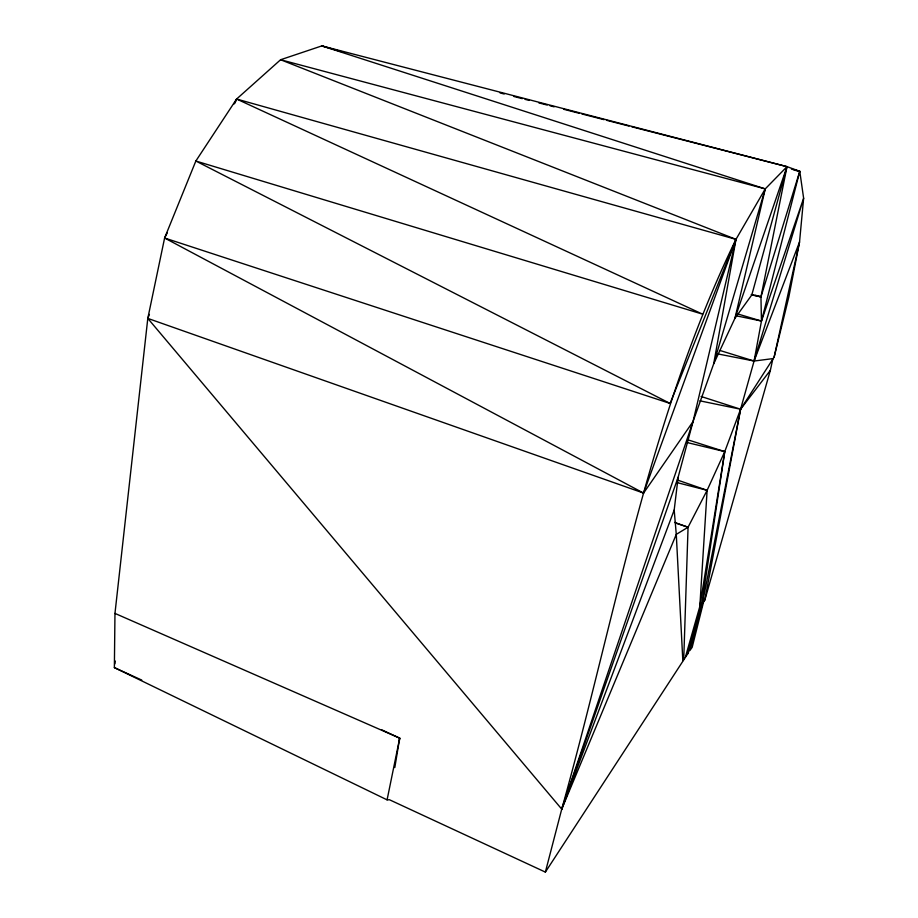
<?xml version="1.0" encoding="UTF-8"?>
<svg xmlns="http://www.w3.org/2000/svg" width="918" height="918" viewBox="0 0 918 918"><rect width="100%" height="100%" fill="white"/><g stroke="black" fill="none" stroke-linecap="round" stroke-linejoin="round"><path stroke-width="1.38" d="M717.601 353.878L754.08 361.038L761.458 321.048L803.629 198.231L754.08 361.038L740.585 409.221L702.488 603.16L688.27 652.95L545.372 872.1L389.473 799.75L387.086 799.853L114.371 667.615L114.968 613.408L147.798 318.397L164.609 238.003L195.844 161.029L236.614 99.029L280.598 59.739L321.828 45.9L787.001 166.651L799.773 171.276L803.629 198.231L799.544 241.939L788.837 296.973L774.138 357.079L740.585 409.221L724.761 451.599L707.124 490.304L688.064 527.219L683.738 659.342M677.346 479.999L707.124 490.304L699.826 606.488L685.562 656.531M114.899 663.852L115.209 661.017M682.831 660.73L676.279 534.379L674.191 510.029L678.15 477.176L693.033 421.557L735.972 239.357L765.245 188.89L787.001 166.651L631.768 126.776M399.319 740.941L399.686 738.152L381.532 729.718M394.809 767.551L399.686 738.152L114.968 613.408M545.372 872.1L561.736 809.125L693.033 421.557L713.699 363.792L734.974 318.236L787.001 166.651L760.953 296.87L761.458 321.048L736.202 315.792M387.086 799.853L399.686 738.152M687.926 439.837L724.761 451.599L699.826 606.488L704.84 600.005L770.363 370.31L772.91 358.617L754.08 361.038L719.85 350.435M774.138 357.079L799.544 241.939L754.08 361.038M703.727 601.29L692.172 647.316L689.808 650.61L702.488 603.16L704.84 600.005L740.585 409.221L770.363 370.31M149.416 314.404L147.798 318.397L561.736 809.125C615.175 618.135 648.67 419.124 735.972 239.357L280.598 59.739L765.245 188.89L734.974 318.236L751.808 294.93L787.001 166.651M687.502 654.132L701.731 604.262L724.761 451.599L687.146 442.556M674.569 522.411L688.064 527.219L676.279 534.379L561.736 809.125L678.15 477.176M561.736 809.125L674.191 510.029M167.225 232.954L164.609 238.003L670.071 403.438L735.972 239.357L236.614 99.029L233.998 104.078M234.997 103.011L236.614 99.029L702.614 314.163L195.844 161.029L670.071 403.438M693.033 421.557L643.575 493.092L147.798 318.397M794.162 170.128L799.773 171.276L761.458 321.048L738.118 314.059M699.883 400.833L740.585 409.221L701.088 396.473M751.808 294.93L760.953 296.87L799.773 171.276L791.454 169.107M751.222 294.517L760.953 296.87L755.457 295.263M500.092 92.947L504.246 94.015M513.942 96.505L522.262 98.639M525.039 99.351L529.193 100.418M538.9 102.919L547.208 105.054M549.985 105.765L554.139 106.832M563.847 109.322L579.097 113.247M581.863 113.958L604.044 119.65M606.809 120.361L628.991 126.064M676.577 482.478L707.124 490.304M342.299 51.913L321.828 45.9L765.245 188.89L713.699 363.792L735.972 239.357L643.575 493.092L164.609 238.003M675.82 523.134L688.064 527.219M114.371 667.615L141.774 680.1"/></g></svg>
